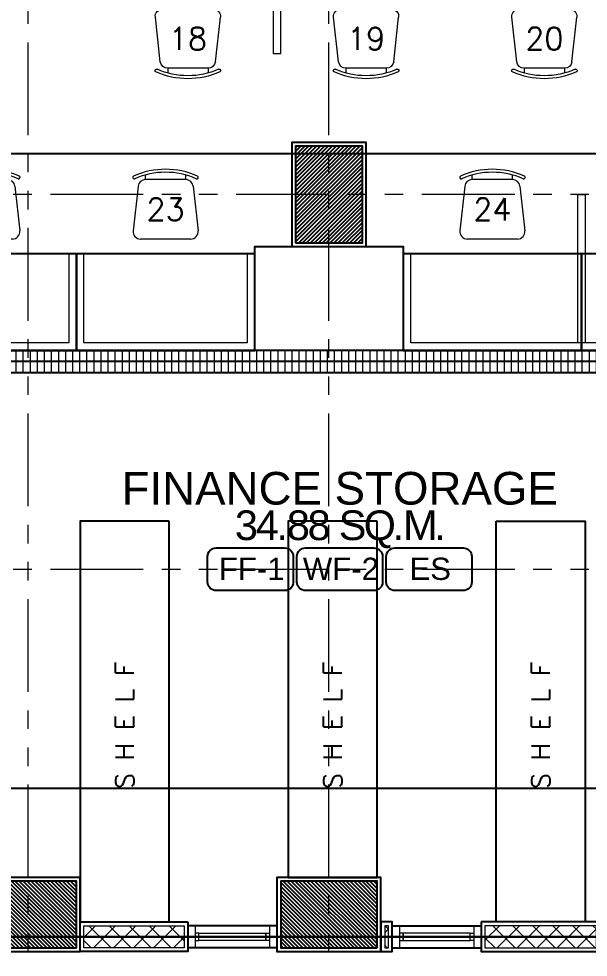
# Model space of a CAD drawing. Header units: metres. Extents: x -12400 to 1, y 0 to 106422.
# Drawn here: x -12125.7 to -12121.87, y 106388.43 to 106394.75 of the extents above; entities that cross this region are included whole.
import ezdxf

# ---------------------------------------------------------------- set-up
doc = ezdxf.new("R2010")
doc.units = ezdxf.units.M
doc.header["$PDMODE"] = 35
doc.linetypes.add('PHANTOM2', pattern=[1.25, 0.625, -0.125, 0.125, -0.125, 0.125, -0.125])
for name, color, linetype, lineweight in [('.3', 6, 'Continuous', 30), ('0.1', 1, 'Continuous', 9), ('0.20', 2, 'Continuous', 20), ('A-DIM-100', 8, 'Continuous', 0), ('DIM 001', 251, 'Continuous', 13), ('FURN', 8, 'Continuous', 5), ('FURN 0009', 49, 'Continuous', 9), ('HATCH', 250, 'Continuous', 5)]:
    doc.layers.add(name, color=color, linetype=linetype, lineweight=lineweight)
for name, color, linetype in [('1AR', 1, 'Continuous'), ('A-FURNITURE', 1, 'Continuous'), ('FURNITURE', 1, 'Continuous'), ('SCH-FLR', 224, 'Continuous'), ('stone', 15, 'Continuous'), ('txt', 2, 'Continuous'), ('WALL', 7, 'Continuous'), ('WINDOW', 1, 'Continuous')]:
    doc.layers.add(name, color=color, linetype=linetype)
doc.layers.add('GUIDELINES', color=206, linetype='Continuous', plot=False)
doc.styles.add('arial', font='arial.ttf')
doc.styles.add('Arial-Bold', font='arial.ttf')
doc.styles.add('DIMTXT-100', font='arial.ttf')
doc.styles.add('swis721', font='swiss.ttf')
doc.styles.add('T.25', font='romans.shx', dxfattribs={"height": 0.2})
doc.dimstyles.new('D-100', dxfattribs={"dimtxt": 0.2, "dimasz": 0.15, "dimexe": 0.1, "dimexo": 0.1, "dimgap": 0.1, "dimtad": 1, "dimdec": 3, "dimzin": 4, "dimdsep": 46, "dimtxsty": 'DIMTXT-100', "dimblk": 'ARCHTICK', "dimcen": 0.2, "dimdle": 0.1, "dimclrd": 8, "dimclre": 8, "dimclrt": 2, "dimadec": 0, "dimazin": 1, "dimtfac": 1, "dimtdec": 3, "dimtofl": 0, "dimtmove": 2, "dimatfit": 3, "dimfxl": 1, "dimarcsym": 0})
doc.dimstyles.new('DIM 200', dxfattribs={"dimtxt": 200, "dimasz": 1, "dimexe": 0, "dimexo": 40, "dimgap": 50, "dimtad": 1, "dimtoh": 1, "dimdec": 0, "dimlfac": 2, "dimtxsty": 'swis721', "dimblk": 'CIR', "dimcen": 0, "dimclrd": 155, "dimclre": 155, "dimclrt": 4, "dimadec": 0, "dimazin": 0, "dimtfac": 1, "dimtdec": 0, "dimtix": 1, "dimtmove": 1, "dimatfit": 3, "dimldrblk": 'CIR', "dimfxl": 0, "dimarcsym": 0})

# ---------------------------------------------------------------- blocks, each defined once
blk = doc.blocks.new('CIR')
at = {"color": 4}
blk.add_circle((0, 0), 50, dxfattribs=at)
blk = doc.blocks.new('new chair')
at = {"layer": 'FURN 0009', "color": 1, "lineweight": 9}
for p, q in [((-135.8034158992814, 400), (-135.803415899165, 431.6333479945315)), ((135.8034158993978, 400), (-135.8034158992814, 400)), ((135.8034158993978, 400), (135.8034158993978, 431.6333479944151)), ((-185.4976026327349, 355.5215763038723), (-218.8309359660489, 55.52157630375586)), ((185.4976026370423, 355.5215763018932), (218.8309359704144, 55.52157630189322)), ((169.1367492326535, 2.328306436538696e-10), (-169.1367492326535, 2.328306436538696e-10))]:
    blk.add_line(p, q, dxfattribs=at)
for centre, radius, start, end in [((0, -61.24999999941792), 531.2499999999792, 66.12730247190576, 113.8726975280942), ((0, -61.24999999941792), 511.2499999999808, 66.12730247190576, 113.8726975280942), ((-210.9529411762487, 415.4054511487484), 9.999999999999588, 113.8726975280942, 293.8726975280942), ((-135.803415899165, 350.0000000002328), 49.99999999999812, 90, 173.659808247256), ((135.8034158995142, 350.0000000004657), 49.99999999999812, 6.340191746267892, 90), ((210.9529411806725, 415.4054511466529), 9.999999999999588, 246.1273024719058, 66.12730247190576), ((-169.1367492325371, 50.00000000046566), 49.99999999999812, 173.659808247256, 270), ((169.1367492326535, 50.00000000046566), 49.99999999999812, 270, 6.340191746267892)]:
    blk.add_arc(centre, radius, start, end, dxfattribs=at)
blk = doc.blocks.new('A$C3FD61BF9')
at = {"layer": 'A-FURNITURE', "color": 15}
for points in [[(2.91038304567337e-11, 1.818989403545856e-12), (-0.6499999999650754, 3.637978807091713e-12), (-0.6499999999650754, 1.200000000040745), (2.91038304567337e-11, 1.200000000038926)], [(2.91038304567337e-11, -1.200000000035288), (-0.6499999999650754, -1.20000000003165), (-0.6499999999650754, 3.637978807091713e-12), (2.91038304567337e-11, 1.818989403545856e-12)]]:
    blk.add_lwpolyline(points, close=True, dxfattribs=at)
at = {"layer": 'A-FURNITURE', "color": 2, "lineweight": 0}
blk.add_lwpolyline([(-0.649999999863212, -1.150000000036016), (-0.04999999995925464, -1.150000000034197), (-0.04999999995925464, 1.150000000037835), (-0.649999999863212, 1.150000000037835), (-0.6499999999214197, 1.200000000037107), (-1.455191522836685e-11, 1.200000000037107), (4.365574568510056e-11, -1.200000000033469), (-0.649999999863212, -1.200000000035288)], close=True, dxfattribs=at)
blk.add_lwpolyline([(-0.04999999998835847, 0.02499999997780833), (-1.049999999973807, 0.02499999997780833), (-1.049999999973807, -0.02500000002328306), (-0.04999999998835847, -0.02500000002328306)], dxfattribs=at)
at = {"lineweight": 0, "xscale": -0.001000000000000032, "yscale": 0.001000000000000032, "zscale": 0.001000000000000032, "rotation": 90}
for p in [(-0.7499999999708962, 0.5999999999876309), (-0.7499999999708962, -0.6000000000494765)]:
    blk.add_blockref('new chair', p, dxfattribs=at)
blk = doc.blocks.new('A$C16F36A1B')
at = {"layer": 'A-FURNITURE', "color": 15}
blk.add_lwpolyline([(0.6000000000058208, 0.6499999999068677), (0.6000000000058208, 0), (-0.6000000000058208, 0), (-0.6000000000058208, 0.6499999999068677)], close=True, dxfattribs=at)
at = {"layer": 'A-FURNITURE', "color": 2, "lineweight": 0}
blk.add_lwpolyline([(-0.6000000000058208, 0), (-0.6000000000058208, 0.6499999999068677), (0.6000000000058208, 0.6499999999068677), (0.6000000000058208, 0), (0.5500000000065484, 0), (0.5500000000065484, 0.5999999999039574), (-0.5500000000065484, 0.5999999999039574), (-0.5500000000065484, 0)], close=True, dxfattribs=at)
at = {"lineweight": 0, "xscale": -0.001, "yscale": 0.001, "zscale": 0.001, "rotation": 180}
blk.add_blockref('new chair', (-2.91038304567337e-11, -0.1000000000931323), dxfattribs=at)
blk = doc.blocks.new('A$C1B753C5A')
at = {"layer": 'WALL'}
h = blk.add_hatch(dxfattribs=at)
h.set_pattern_fill('ANSI31', color=250, scale=0.15)
h.set_pattern_definition([(45, (-1494.388102653662, 303.0677240852394), (-0.01325825214724777, 0.01325825214724777), [])])
h.paths.add_polyline_path([(0.4750000000001364, 0.6749999999999545), (0.02500000000009089, 0.6749999999999545), (0.02500000000009095, 0.02499999999997721), (0.4750000000001364, 0.02499999999997721)])
at = {"color": 7}
blk.add_lwpolyline([(0, 0), (0.5000000000002274, 0), (0.5000000000002274, 0.6999999999999318), (0, 0.6999999999999318)], close=True, dxfattribs=at)
at = {"layer": 'stone', "color": 5}
blk.add_lwpolyline([(0.02500000000009095, 0.02499999999997726), (0.4750000000001364, 0.02499999999997726), (0.4750000000001364, 0.6749999999999545), (0.02500000000009095, 0.6749999999999545)], close=True, dxfattribs=at)
blk = doc.blocks.new('COLUMNS2F')
blk.add_blockref('A$C1B753C5A', (-12158.70441529414, 106330.3999565114))
at = {"rotation": 90}
for p in [(-12160.12941529414, 106325.6499565114), (-12158.10441529414, 106325.6499565114)]:
    blk.add_blockref('A$C1B753C5A', p, dxfattribs=at)
blk = doc.blocks.new('*U1757')
at = {"layer": 'HATCH'}
h = blk.add_hatch(dxfattribs=at)
h.set_pattern_fill('ANSI31', color=256, scale=0.015, angle=45)
h.set_pattern_definition([(90, (6.512500000017097, 0), (-0.04762500000000001, 0), [])])
h.paths.add_polyline_path([(7.600000000016733, 0), (7.600000000016733, 0.1499999999796273), (0, 0.1499999999796273), (0, 0)])
at = {"color": 3}
blk.add_lwpolyline([(7.600000000016733, 0), (7.600000000016733, 0.1499999999796273), (0, 0.1499999999796273), (0, 0)], close=True, dxfattribs=at)
blk = doc.blocks.new('*U1743')
at = {"layer": 'HATCH'}
h = blk.add_hatch(dxfattribs=at)
h.set_pattern_fill('ANSI37', color=256, scale=0.03, angle=-180)
h.set_pattern_definition([(225, (-0.3624999999914839, 0), (0.06735192090801863, -0.06735192090801868), []), (314.9999999999999, (-0.3624999999914839, 0), (0.06735192090801868, 0.06735192090801861), [])])
h.paths.add_polyline_path([(0.02500000000873115, 0.1749999999883585), (0.02500000000873115, 0.02499999999417923), (0.700000000013973, 0.02499999999417923), (0.700000000013973, 0.1749999999883585)])
blk.add_lwpolyline([(0, 0.1999999999825377), (0, 0), (0.7250000000081522, 0), (0.7250000000081522, 0.1999999999825377)], close=True)
blk.add_lwpolyline([(0.02500000000873115, 0.1749999999883585), (0.02500000000873115, 0.02499999999417923), (0.700000000013973, 0.02499999999417923), (0.700000000013973, 0.1749999999883585)], close=True, dxfattribs=at)
blk = doc.blocks.new('*U1775')
at = {"layer": 'HATCH'}
h = blk.add_hatch(dxfattribs=at)
h.set_pattern_fill('ANSI37', color=256, scale=0.03, angle=-180)
h.set_pattern_definition([(225, (-0.2874999999911887, 0), (0.06735192090801863, -0.06735192090801868), []), (314.9999999999999, (-0.2874999999911887, 0), (0.06735192090801868, 0.06735192090801861), [])])
h.paths.add_polyline_path([(0.02500000000873115, 0.1749999999883585), (0.02500000000873115, 0.02499999999417923), (0.7750000000142683, 0.02499999999417923), (0.7750000000142683, 0.1749999999883585)])
blk.add_lwpolyline([(0, 0.1999999999825377), (0, 0), (0.8000000000084475, 0), (0.8000000000084475, 0.1999999999825377)], close=True)
blk.add_lwpolyline([(0.02500000000873115, 0.1749999999883585), (0.02500000000873115, 0.02499999999417923), (0.7750000000142683, 0.02499999999417923), (0.7750000000142683, 0.1749999999883585)], close=True, dxfattribs=at)
blk = doc.blocks.new('*U1763')
at = {"layer": 'HATCH'}
h = blk.add_hatch(dxfattribs=at)
h.set_pattern_fill('ANSI37', color=256, scale=0.03, angle=-180)
h.set_pattern_definition([(225, (-1.012499999955173, 0), (0.06735192090801863, -0.06735192090801868), []), (314.9999999999999, (-1.012499999955173, 0), (0.06735192090801868, 0.06735192090801861), [])])
h.paths.add_polyline_path([(0.02500000000873115, 0.1749999999883585), (0.02500000000873115, 0.02499999999417923), (0.05000000005028427, 0.02499999999417923), (0.05000000005028427, 0.1749999999883585)])
blk.add_lwpolyline([(0, 0.1999999999825377), (0, 0), (0.0750000000444635, 0), (0.0750000000444635, 0.1999999999825377)], close=True)
blk.add_lwpolyline([(0.02500000000873115, 0.1749999999883585), (0.02500000000873115, 0.02499999999417923), (0.05000000005028427, 0.02499999999417923), (0.05000000005028427, 0.1749999999883585)], close=True, dxfattribs=at)
blk = doc.blocks.new('FP_4F')
at = {"layer": '.3', "color": 3}
for points in [[(5.175000000001091, 1.100000000005821), (4.725000000000364, 1.100000000005821)], [(6.100000000036744, 1.100000000005821), (6.550000000035652, 1.100000000005821)]]:
    blk.add_lwpolyline(points, dxfattribs=at)
at = {"layer": '0.20'}
for points in [[(4.650000000001455, 1.17500000000291), (4.700000000000728, 1.17500000000291), (4.700000000000728, 1.025000000008731), (4.650000000001455, 1.025000000008731)], [(5.25, 1.17500000000291), (5.200000000000728, 1.17500000000291), (5.200000000000728, 1.025000000008731), (5.25, 1.025000000008731)], [(6.025000000036016, 1.17500000000291), (6.075000000035288, 1.17500000000291), (6.075000000035288, 1.025000000008731), (6.025000000036016, 1.025000000008731)], [(6.62500000003638, 1.17500000000291), (6.575000000035288, 1.17500000000291), (6.575000000035288, 1.025000000008731), (6.62500000003638, 1.025000000008731)], [(4.725000000000364, 1.125), (4.700000000000728, 1.125), (4.700000000000728, 1.075000000011642), (4.725000000000364, 1.075000000011642)], [(5.175000000001091, 1.125), (5.200000000000728, 1.125), (5.200000000000728, 1.075000000011642), (5.175000000001091, 1.075000000011642)], [(6.100000000036744, 1.125), (6.075000000035288, 1.125), (6.075000000035288, 1.075000000011642), (6.100000000036744, 1.075000000011642)], [(6.550000000035652, 1.125), (6.575000000035288, 1.125), (6.575000000035288, 1.075000000011642), (6.550000000035652, 1.075000000011642)]]:
    blk.add_lwpolyline(points, close=True, dxfattribs=at)
at = {"layer": '0.20', "color": 8}
for points in [[(4.725000000000364, 1.125), (5.175000000001091, 1.125), (5.175000000001091, 1.075000000011642), (4.725000000000364, 1.075000000011642)], [(6.550000000035652, 1.125), (6.100000000036744, 1.125), (6.100000000036744, 1.075000000011642), (6.550000000035652, 1.075000000011642)]]:
    blk.add_lwpolyline(points, close=True, dxfattribs=at)
at = {"layer": '1AR', "color": 1}
blk.add_lwpolyline([(6.100000000002183, 5.049999999944703), (5.100000000087675, 5.049999999944703), (5.100000000087675, 5.75), (6.100000000002183, 5.75)], close=True, dxfattribs=at)
at = {"layer": 'FURNITURE'}
for points in [[(4.525000000001455, 3.900000000008731), (3.925000000001091, 3.900000000008731), (3.925000000001091, 1.19999999999709), (4.525000000001455, 1.19999999999709)], [(5.925000000024738, 3.900000000008731), (5.325000000024374, 3.900000000008731), (5.325000000024374, 1.5), (5.925000000024738, 1.5)], [(6.725000000047658, 3.900000000008731), (7.325000000048021, 3.900000000008731), (7.325000000048021, 1.19999999999709), (6.725000000047658, 1.19999999999709)]]:
    blk.add_lwpolyline(points, close=True, dxfattribs=at)
at = {"layer": 'GUIDELINES'}
for points in [[(1.100000000000364, 19.60000000000582), (10.10000000000036, 19.60000000000582), (10.10000000000036, 18.90000000000873), (18.10000000000036, 18.90000000000873), (18.10000000000036, 19.60000000000582), (27.10000000000036, 19.60000000000582), (27.10000000000036, 1.100000000005821), (18.10000000000036, 1.100000000005821), (18.10000000000036, 2.100000000122236), (10.10000000000036, 2.100000000122236), (10.10000000000036, 1.100000000005821), (1.100000000000364, 1.100000000005821)], [(10.10000000000036, 4.975000000020373), (10.10000000000036, 4.975000000020373), (10.10000000000036, 4.975000000020373), (1.099999999945794, 4.975000000020373), (1.100000000000364, 1.100000000005821), (10.10000000002947, 1.100000000005821)]]:
    blk.add_lwpolyline(points, close=True, dxfattribs=at)
at = {"layer": 'WINDOW'}
for p, q in [((5.25, 1.17500000000291), (4.650000000001455, 1.17500000000291)), ((6.025000000036016, 1.17500000000291), (6.62500000003638, 1.17500000000291)), ((5.25, 1.025000000008731), (4.650000000001455, 1.025000000008731)), ((6.025000000036016, 1.025000000008731), (6.62500000003638, 1.025000000008731))]:
    blk.add_line(p, q, dxfattribs=at)
for name, p in [('COLUMNS2F', (12164.05441529414, -106324.6499565114)), ('A$C16F36A1B', (7.050000000119326, 7.450000000084401)), ('*U1763', (5.950000000000728, 1.000000000014552)), ('*U1775', (6.62500000003638, 1.000000000014552))]:
    blk.add_blockref(name, p)
at = {"rotation": 90}
blk.add_blockref('A$C3FD61BF9', (5.250000000076398, 8.099999999976717), dxfattribs=at)
for name, p, xscale, rotation in [('A$C3FD61BF9', (2.700000000040745, 5.049999999988358), -1.000000000000013, 90), ('A$C16F36A1B', (4.500000000081855, 5.69999999992433), -1, 180), ('A$C3FD61BF9', (7.30000000003929, 5.049999999959255), -1.000000000000013, 90)]:
    blk.add_blockref(name, p, dxfattribs=dict(xscale=xscale, rotation=rotation))
at = {"color": 1}
blk.add_blockref('*U1757', (1.199999999982538, 4.900183224424836), dxfattribs=at)
at = {"xscale": -1}
blk.add_blockref('*U1743', (4.650000000001455, 1.000000000014552), dxfattribs=at)
at = {"layer": '0.1', "color": 2, "char_height": 0.125, "attachment_point": 5, "style": 'T.25'}
for insert, rotation in [((4.225000000000364, 2.525000000008731), 90.00000000000007), ((5.625000000023647, 2.525000000008731), 90.00000000000007), ((7.02500000004693, 2.525000000008731), 89.99999999999993)]:
    blk.add_mtext_dynamic_manual_height_columns('{\\C3;S H E L F}', width=1.286489697929028, gutter_width=1, heights=[0], dxfattribs=dict(at, insert=insert, rotation=rotation))
at = {"layer": 'FURN', "char_height": 0.15, "attachment_point": 5, "style": 'T.25'}
for s, insert in [('18', (4.65000000008331, 7.150000000081491)), ('19', (5.850000000120417, 7.150000000081491)), ('20', (7.050000000084765, 7.150000000096043)), ('23', (4.500000000049113, 5.999999999956344)), ('24', (6.700000000046202, 5.999999999941792))]:
    blk.add_mtext_dynamic_manual_height_columns(s, width=0.5027727363153642, gutter_width=1, heights=[0.1500000000000001], dxfattribs=dict(at, insert=insert))
blk = doc.blocks.new('_ArchTick')
at = {"color": 0, "linetype": 'ByBlock', "const_width": 0.15}
blk.add_lwpolyline([(-0.5, -0.5), (0.5, 0.5)], dxfattribs=at)
blk = doc.blocks.new('*D1806')
at = {"layer": 'DEFPOINTS', "color": 0, "transparency": 16777216}
for p in [(-12130.71296792574, 106400.4452236537), (-12123.78796792572, 106400.4452236537), (-12128.11296792572, 106392.4452236538)]:
    blk.add_point(p, dxfattribs=at)
at = {"layer": 'DIM 001', "color": 8, "lineweight": -2, "transparency": 16777216}
for p, q in [((-12130.71296792574, 106392.3452236538), (-12130.71296792574, 106400.5452236538)), ((-12123.88796792572, 106400.4452236537), (-12130.81296792574, 106400.4452236537)), ((-12128.21296792572, 106392.4452236538), (-12130.81296792574, 106392.4452236538))]:
    blk.add_line(p, q, dxfattribs=at)
at = {"layer": 'DIM 001', "color": 8, "lineweight": -2, "transparency": 16777216, "xscale": 0.15, "yscale": 0.15, "zscale": 0.15}
for p, rotation in [((-12130.71296792574, 106400.4452236537), 90), ((-12130.71296792574, 106392.4452236538), 270)]:
    blk.add_blockref('_ArchTick', p, dxfattribs=dict(at, rotation=rotation))
at = {"layer": 'DIM 001', "color": 2, "transparency": 16777216, "insert": (-12130.91508252326, 106396.4452236537), "char_height": 0.2, "attachment_point": 5, "rotation": 90, "style": 'DIMTXT-100'}
blk.add_mtext('8.000', dxfattribs=at)
blk = doc.blocks.new('*D1816')
at = {"layer": 'DEFPOINTS', "color": 0, "transparency": 16777216}
for p in [(-12115.56296792573, 106395.8452236538), (-12130.26296792576, 106393.8452236538), (-12116.2379679257, 106393.8452236538)]:
    blk.add_point(p, dxfattribs=at)
at = {"layer": 'DIM 001', "color": 8, "lineweight": -2, "transparency": 16777216}
for p, q in [((-12130.26296792576, 106395.9452236538), (-12130.26296792576, 106393.7452236538)), ((-12115.66296792573, 106395.8452236538), (-12130.36296792576, 106395.8452236538)), ((-12116.3379679257, 106393.8452236538), (-12130.36296792576, 106393.8452236538))]:
    blk.add_line(p, q, dxfattribs=at)
at = {"layer": 'DIM 001', "color": 8, "lineweight": -2, "transparency": 16777216, "xscale": 0.15, "yscale": 0.15, "zscale": 0.15}
for p, rotation in [((-12130.26296792576, 106395.8452236538), 90), ((-12130.26296792576, 106393.8452236538), 270)]:
    blk.add_blockref('_ArchTick', p, dxfattribs=dict(at, rotation=rotation))
at = {"layer": 'DIM 001', "color": 2, "transparency": 16777216, "insert": (-12130.46508252327, 106394.8452236537), "char_height": 0.2, "attachment_point": 5, "rotation": 90, "style": 'DIMTXT-100'}
blk.add_mtext('2.000', dxfattribs=at)
blk = doc.blocks.new('*D1817')
at = {"layer": 'DEFPOINTS', "color": 0, "transparency": 16777216}
for p in [(-12116.2379679257, 106393.8452236538), (-12130.26296792576, 106389.5702236539), (-12119.11296792572, 106389.5702236539)]:
    blk.add_point(p, dxfattribs=at)
at = {"layer": 'DIM 001', "color": 8, "lineweight": -2, "transparency": 16777216}
for p, q in [((-12130.26296792576, 106393.9452236538), (-12130.26296792576, 106389.4702236539)), ((-12116.3379679257, 106393.8452236538), (-12130.36296792576, 106393.8452236538)), ((-12119.21296792572, 106389.5702236539), (-12130.36296792576, 106389.5702236539))]:
    blk.add_line(p, q, dxfattribs=at)
at = {"layer": 'DIM 001', "color": 8, "lineweight": -2, "transparency": 16777216, "xscale": 0.15, "yscale": 0.15, "zscale": 0.15}
for p, rotation in [((-12130.26296792576, 106393.8452236538), 90), ((-12130.26296792576, 106389.5702236539), 270)]:
    blk.add_blockref('_ArchTick', p, dxfattribs=dict(at, rotation=rotation))
at = {"layer": 'DIM 001', "color": 2, "transparency": 16777216, "insert": (-12130.46508252328, 106391.7077236538), "char_height": 0.2, "attachment_point": 5, "rotation": 90, "style": 'DIMTXT-100'}
blk.add_mtext('4.275', dxfattribs=at)
blk = doc.blocks.new('*D1818')
at = {"layer": 'DEFPOINTS', "color": 0, "transparency": 16777216}
for p in [(-12119.11296792572, 106389.5702236539), (-12130.26296792577, 106388.5702236538), (-12128.11296792572, 106388.5702236538)]:
    blk.add_point(p, dxfattribs=at)
at = {"layer": 'DIM 001', "color": 8, "lineweight": -2, "transparency": 16777216}
for p, q in [((-12130.26296792577, 106389.6702236539), (-12130.26296792577, 106388.4702236538)), ((-12119.21296792572, 106389.5702236539), (-12130.36296792577, 106389.5702236539)), ((-12128.21296792572, 106388.5702236538), (-12130.36296792577, 106388.5702236538))]:
    blk.add_line(p, q, dxfattribs=at)
at = {"layer": 'DIM 001', "color": 8, "lineweight": -2, "transparency": 16777216, "xscale": 0.15, "yscale": 0.15, "zscale": 0.15}
for p, rotation in [((-12130.26296792577, 106389.5702236539), 90), ((-12130.26296792577, 106388.5702236538), 270)]:
    blk.add_blockref('_ArchTick', p, dxfattribs=dict(at, rotation=rotation))
at = {"layer": 'DIM 001', "color": 2, "transparency": 16777216, "insert": (-12130.46508252328, 106389.0702236538), "char_height": 0.2, "attachment_point": 5, "rotation": 90, "style": 'DIMTXT-100'}
blk.add_mtext('1.000', dxfattribs=at)
blk = doc.blocks.new('*D1831')
at = {"layer": 'DEFPOINTS', "color": 0, "transparency": 16777216}
for p in [(-12128.11296792572, 106388.5702236537), (-12102.11296792572, 106388.5702236537), (-12102.11296792572, 106384.4202236537)]:
    blk.add_point(p, dxfattribs=at)
at = {"layer": 'DIM 001', "color": 8, "lineweight": -2, "transparency": 16777216}
for p, q in [((-12128.11296792572, 106388.4702236537), (-12128.11296792572, 106384.3202236537)), ((-12102.11296792572, 106388.4702236537), (-12102.11296792572, 106384.3202236537)), ((-12128.21296792572, 106384.4202236537), (-12102.01296792572, 106384.4202236537))]:
    blk.add_line(p, q, dxfattribs=at)
at = {"layer": 'DIM 001', "color": 8, "lineweight": -2, "transparency": 16777216, "xscale": 0.15, "yscale": 0.15, "zscale": 0.15, "rotation": 180}
blk.add_blockref('_ArchTick', (-12128.11296792572, 106384.4202236537), dxfattribs=at)
at = {"layer": 'DIM 001', "color": 8, "lineweight": -2, "transparency": 16777216, "xscale": 0.15, "yscale": 0.15, "zscale": 0.15}
blk.add_blockref('_ArchTick', (-12102.11296792572, 106384.4202236537), dxfattribs=at)
at = {"layer": 'DIM 001', "color": 2, "transparency": 16777216, "insert": (-12115.11296792572, 106384.6223382513), "char_height": 0.2, "attachment_point": 5, "style": 'DIMTXT-100'}
blk.add_mtext('26.000', dxfattribs=at)
blk = doc.blocks.new('*D1833')
at = {"layer": 'DEFPOINTS', "color": 0, "transparency": 16777216}
for p in [(-12128.11296792572, 106388.5702236537), (-12119.11296792569, 106388.5702236538), (-12119.11296792569, 106384.8702236537)]:
    blk.add_point(p, dxfattribs=at)
at = {"layer": 'DIM 001', "color": 8, "lineweight": -2, "transparency": 16777216}
for p, q in [((-12128.11296792572, 106388.4702236537), (-12128.11296792572, 106384.7702236537)), ((-12119.11296792569, 106388.4702236538), (-12119.11296792569, 106384.7702236537)), ((-12128.21296792572, 106384.8702236537), (-12119.01296792569, 106384.8702236537))]:
    blk.add_line(p, q, dxfattribs=at)
at = {"layer": 'DIM 001', "color": 8, "lineweight": -2, "transparency": 16777216, "xscale": 0.15, "yscale": 0.15, "zscale": 0.15, "rotation": 180}
blk.add_blockref('_ArchTick', (-12128.11296792572, 106384.8702236537), dxfattribs=at)
at = {"layer": 'DIM 001', "color": 8, "lineweight": -2, "transparency": 16777216, "xscale": 0.15, "yscale": 0.15, "zscale": 0.15}
blk.add_blockref('_ArchTick', (-12119.11296792569, 106384.8702236537), dxfattribs=at)
at = {"layer": 'DIM 001', "color": 2, "transparency": 16777216, "insert": (-12123.6129679257, 106385.0723382513), "char_height": 0.2, "attachment_point": 5, "style": 'DIMTXT-100'}
blk.add_mtext('9.000', dxfattribs=at)
blk = doc.blocks.new('GRID1')
at = {"color": 6, "linetype": 'PHANTOM2'}
for points in [[(-12157.77941529414, 106384.7702236537), (-12157.77941529414, 106412.5702236537)], [(-12155.75441529414, 106384.7702236537), (-12155.75441529414, 106412.5702236537)], [(-12130.75441529413, 106394.3702236537), (-12163.75441529414, 106394.3702236537)], [(-12130.75441529413, 106391.8452236537), (-12163.75441529414, 106391.8452236537)], [(-12130.7544152941, 106390.3702236538), (-12163.75441529411, 106390.3702236538)], [(-12130.75441529413, 106389.3702236537), (-12163.75441529414, 106389.3702236537)]]:
    blk.add_leader(points, dimstyle='DIM 200', override={"dimasz": 0.002, "dimgap": 60, "dimtad": 0}, dxfattribs=at)

msp = doc.modelspace()

# ---------------------------------------------------------------- linework, layer by layer
at = {"layer": 'SCH-FLR', "color": 1}
for points in [[(-12123.91135650537, 106390.9019640654), (-12124.3721565054, 106390.9019640654, -0.414213562373095), (-12124.42975650536, 106390.9595640654), (-12124.42975650536, 106391.1323640654, -0.414213562373095), (-12124.3721565054, 106391.1899640654), (-12123.91135650537, 106391.1899640654, -0.414213562373095), (-12123.85375650536, 106391.1323640654), (-12123.85375650536, 106390.9595640654, -0.414213562373095)], [(-12123.31035650537, 106390.9019640654), (-12123.7711565054, 106390.9019640654, -0.414213562373095), (-12123.82875650536, 106390.9595640654), (-12123.82875650536, 106391.1323640654, -0.414213562373095), (-12123.7711565054, 106391.1899640654), (-12123.31035650537, 106391.1899640654, -0.414213562373095), (-12123.25275650536, 106391.1323640654), (-12123.25275650536, 106390.9595640654, -0.414213562373095)], [(-12122.70935650537, 106390.9019640654), (-12123.1701565054, 106390.9019640654, -0.414213562373095), (-12123.22775650536, 106390.9595640654), (-12123.22775650536, 106391.1323640654, -0.414213562373095), (-12123.1701565054, 106391.1899640654), (-12122.70935650537, 106391.1899640654, -0.414213562373095), (-12122.65175650536, 106391.1323640654), (-12122.65175650536, 106390.9595640654, -0.414213562373095)]]:
    msp.add_lwpolyline(points, format="xyb", close=True, dxfattribs=at)

# ---------------------------------------------------------------- block references
at = {"color": 1}
msp.add_blockref('FP_4F', (-12129.21296792572, 106387.4702236537), dxfattribs=at)
at = {"layer": 'A-DIM-100'}
msp.add_blockref('GRID1', (32.14144736842172, -0.8000000000029104), dxfattribs=at)
msp.add_blockref('GRID1', (32.14144736842172, -0.8000000000029104), dxfattribs=at)

# ---------------------------------------------------------------- texts
at = {"linetype": 'Continuous', "attachment_point": 5, "style": 'arial'}
for s, width, insert, char_height in [('\\pxse0.75,t28;{\\C4;FINANCE STORAGE }', 4.269730079599598, (-12123.54075650538, 106391.5899640654), 0.22), ('\\pxse0.75,t28;{\\T0.9;\\C3;34.88 SQ.M.}', 6.084194777119323, (-12123.54075650538, 106391.3149640654), 0.2)]:
    msp.add_mtext_dynamic_manual_height_columns(s, width=width, gutter_width=0.001, heights=[0], dxfattribs=dict(at, insert=insert, char_height=char_height))
at = {"layer": 'txt', "color": 6, "linetype": 'Continuous', "char_height": 0.15, "width": 0.4656548431105184, "attachment_point": 2, "style": 'Arial-Bold'}
for s, insert in [('{\\C2;WF-2}', (-12123.53263360443, 106391.124076238)), ('{\\C2;ES}', (-12122.93163360443, 106391.124076238)), ('{\\C2;FF-1}', (-12124.13363360443, 106391.124076238))]:
    msp.add_mtext(s, dxfattribs=dict(at, insert=insert))

# ---------------------------------------------------------------- dimensions: what is measured, and where the dimension line sits
at = {"layer": 'DIM 001'}
for base, p1, p2, picture, middle in [((-12130.71296792574, 106400.4452236537), (-12128.11296792572, 106392.4452236537), (-12123.78796792571, 106400.4452236537), '*D1806', (-12130.91508252326, 106396.4452236537)), ((-12130.26296792576, 106393.8452236538), (-12115.56296792572, 106395.8452236537), (-12116.2379679257, 106393.8452236537), '*D1816', (-12130.46508252327, 106394.8452236537)), ((-12130.26296792576, 106389.5702236539), (-12116.2379679257, 106393.8452236537), (-12119.11296792572, 106389.5702236538), '*D1817', (-12130.46508252328, 106391.7077236538)), ((-12130.26296792577, 106388.5702236538), (-12119.11296792572, 106389.5702236538), (-12128.11296792572, 106388.5702236537), '*D1818', (-12130.46508252328, 106389.0702236538))]:
    dim = msp.add_linear_dim(base=base, p1=p1, p2=p2, angle=90, dimstyle='D-100', dxfattribs=at)
    dim.commit()
    dim.dimension.update_dxf_attribs({"geometry": picture, "text_midpoint": middle})
for base, p2, picture, middle in [((-12102.11296792572, 106384.4202236537), (-12102.11296792572, 106388.5702236537), '*D1831', (-12115.11296792572, 106384.6223382513)), ((-12119.11296792569, 106384.8702236537), (-12119.11296792569, 106388.5702236538), '*D1833', (-12123.6129679257, 106385.0723382513))]:
    dim = msp.add_linear_dim(base=base, p1=(-12128.11296792572, 106388.5702236537), p2=p2, dimstyle='D-100', dxfattribs=at)
    dim.commit()
    dim.dimension.update_dxf_attribs({"geometry": picture, "text_midpoint": middle})

doc.saveas('drawing.dxf')
